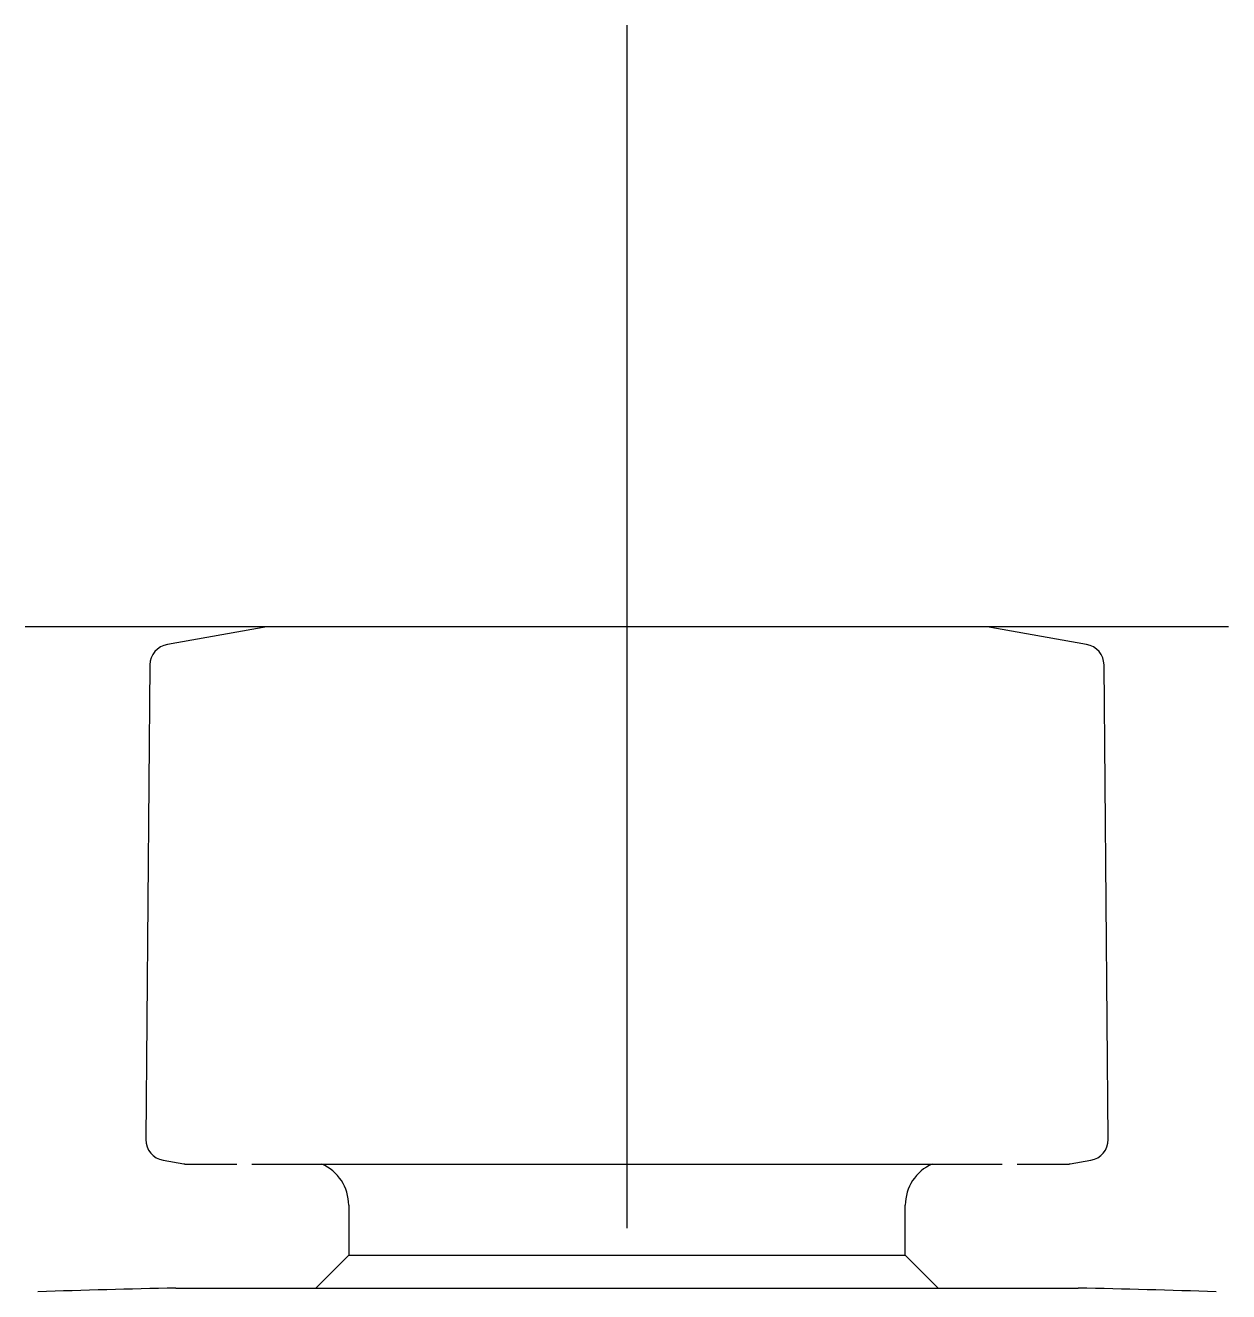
# Model space of a CAD drawing. Header units: millimetres. Extents: x -60 to 7633, y -2614 to 2146.
# Drawn here: x 7134.4 to 7174.4, y -749.04 to -706.93 of the extents above; entities that cross this region are included whole.
import ezdxf
from ezdxf.lldxf.tags import DXFTag

# ---------------------------------------------------------------- set-up
doc = ezdxf.new("R2010")
doc.units = ezdxf.units.MM
doc.layers.get('0').update_dxf_attribs({"color": 250})
tags = doc.linetypes.add('CENTER2', pattern=[28.575, 19.05, -3.175, 3.175, -3.175]).pattern_tags.tags
tags[10:11] = [DXFTag(74, 4), DXFTag(75, 0), DXFTag(340, '0'), DXFTag(46, 0.0), DXFTag(50, 0.0), DXFTag(44, 0.0), DXFTag(45, 0.0)]
tags[8:9] = [DXFTag(74, 4), DXFTag(75, 0), DXFTag(340, '0'), DXFTag(46, 0.0), DXFTag(50, 0.0), DXFTag(44, 0.0), DXFTag(45, 0.0)]
tags[6:7] = [DXFTag(74, 4), DXFTag(75, 0), DXFTag(340, '0'), DXFTag(46, 0.0), DXFTag(50, 0.0), DXFTag(44, 0.0), DXFTag(45, 0.0)]
tags[4:5] = [DXFTag(74, 4), DXFTag(75, 0), DXFTag(340, '0'), DXFTag(46, 0.0), DXFTag(50, 0.0), DXFTag(44, 0.0), DXFTag(45, 0.0)]

msp = doc.modelspace()

# ---------------------------------------------------------------- linework, layer by layer
at = {"linetype": 'CENTER2'}
for p, q in [((7154.399, -706.93), (7154.399, -746.93)), ((7174.399, -726.93), (7134.399, -726.93))]:
    msp.add_line(p, q, dxfattribs=at)
at = {"linetype": 'Continuous'}
for p, q in [((7142.43, -726.933), (7139.12, -727.517)), ((7166.334, -726.93), (7142.464, -726.93)), ((7169.678, -727.517), (7166.369, -726.933)), ((7138.542, -728.2), (7138.404, -743.975)), ((7170.394, -743.975), (7170.256, -728.2)), ((7138.983, -744.671), (7139.669, -744.792)), ((7139.704, -744.795), (7141.43, -744.795)), ((7141.93, -744.795), (7153.699, -744.795)), ((7153.699, -744.795), (7154.985, -744.795)), ((7154.985, -744.795), (7166.868, -744.795)), ((7167.369, -744.795), (7169.094, -744.795)), ((7169.129, -744.792), (7169.816, -744.671)), ((7145.149, -746.168), (7145.149, -747.828)), ((7163.649, -747.828), (7163.649, -746.168)), ((7145.149, -747.828), (7144.058, -748.919)), ((7145.149, -747.828), (7163.649, -747.828)), ((7164.741, -748.919), (7163.649, -747.828)), ((7139.399, -748.919), (7169.399, -748.919))]:
    msp.add_line(p, q, dxfattribs=at)
for centre, radius, start, end in [((7142.464, -727.13), 0.2, 90, 100), ((7166.334, -727.13), 0.2, 80, 90), ((7139.242, -728.206), 0.7, 100, 179.5), ((7169.556, -728.206), 0.7, 0.5, 80), ((7139.104, -743.981), 0.7, 179.5, 260), ((7169.694, -743.981), 0.7, 280, 0.5), ((7139.704, -744.595), 0.2, 260, 270), ((7143.649, -746.168), 1.5, 0, 66.2852), ((7165.149, -746.168), 1.5, 113.7148, 180), ((7169.094, -744.595), 0.2, 270, 280), ((7154.399, -1405.251), 656.503, 91.309226, 91.709699), ((7154.399, -1405.251), 656.503, 88.290301, 88.690774)]:
    msp.add_arc(centre, radius, start, end, dxfattribs=at)

doc.saveas('drawing.dxf')
